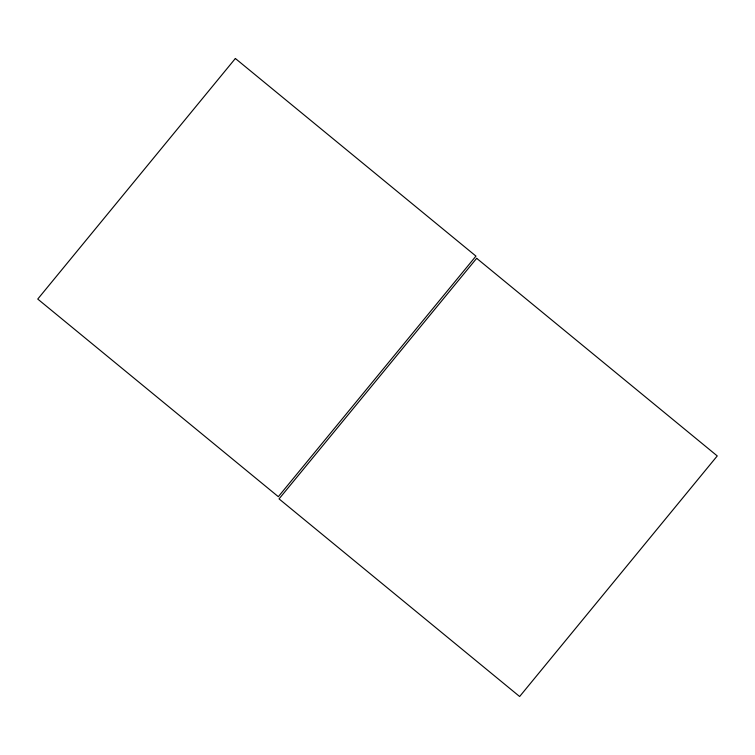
<?xml version="1.0" encoding="UTF-8"?>
<svg xmlns="http://www.w3.org/2000/svg" width="755" height="755" viewBox="0 0 755 755"><rect width="100%" height="100%" fill="white"/><g stroke="black" fill="none" stroke-linecap="round" stroke-linejoin="round"><path stroke-width="1.13" d="M235.362 58.484L37.75 299.065L278.331 496.686L475.943 256.105L235.362 58.484M476.669 258.314L279.057 498.895L519.638 696.516L717.25 455.935L476.669 258.314"/></g></svg>
